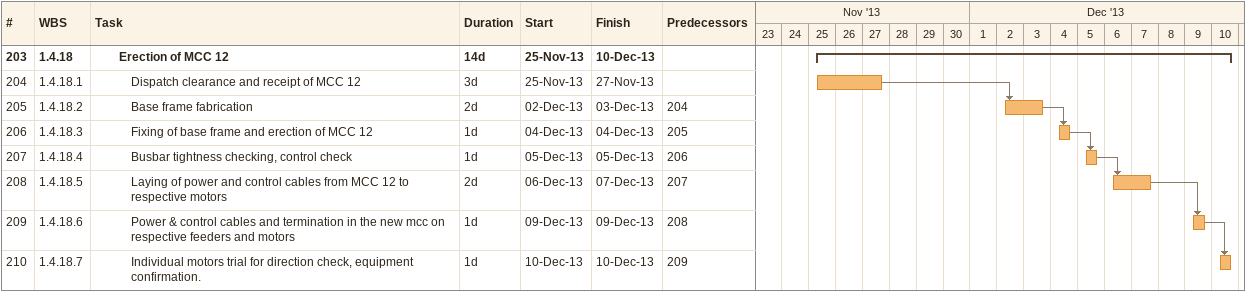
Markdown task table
| ID | WBS | Task | Duration | Start | Finish | Predecessors |
|---|---|---|---|---|---|---|
| 203 | 1.4.18 | **Erection of MCC 12** | 14d | 2013-11-25 | 2013-12-10 |  |
| 204 | 1.4.18.1 | Dispatch clearance and receipt of MCC 12 | 3d | 2013-11-25 | 2013-11-27 |  |
| 205 | 1.4.18.2 | Base frame fabrication | 2d | 2013-12-02 | 2013-12-03 | 204 |
| 206 | 1.4.18.3 | Fixing of base frame and erection of MCC 12 | 1d | 2013-12-04 | 2013-12-04 | 205 |
| 207 | 1.4.18.4 | Busbar tightness checking, control check | 1d | 2013-12-05 | 2013-12-05 | 206 |
| 208 | 1.4.18.5 | Laying of power and control cables from MCC 12 to respective motors | 2d | 2013-12-06 | 2013-12-07 | 207 |
| 209 | 1.4.18.6 | Power & control cables and termination in the new mcc on respective feeders and motors | 1d | 2013-12-09 | 2013-12-09 | 208 |
| 210 | 1.4.18.7 | Individual motors trial for direction check, equipment confirmation. | 1d | 2013-12-10 | 2013-12-10 | 209 |
